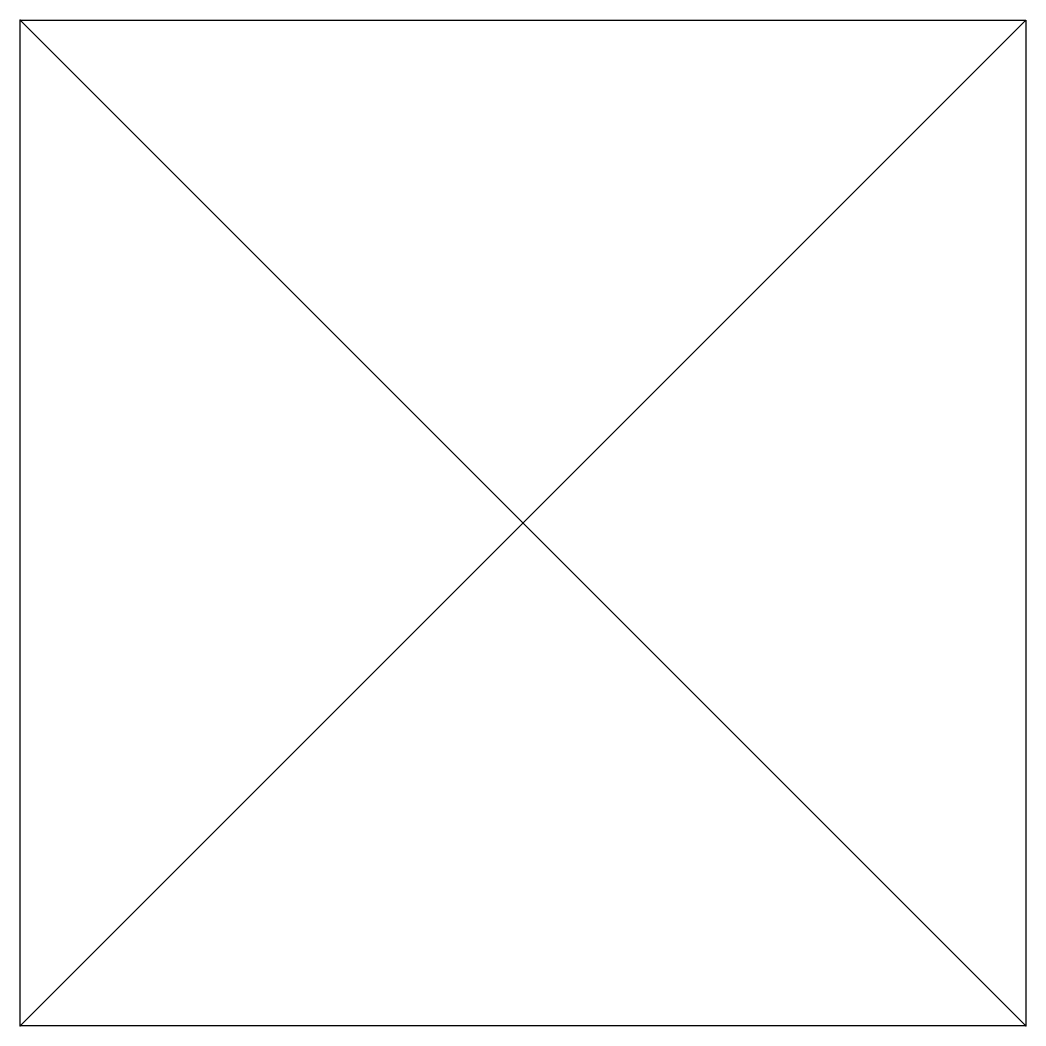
# Model space of a CAD drawing. Header units: metres. Extents: x 0 to 2, y 0 to 2.
import ezdxf

# ---------------------------------------------------------------- set-up
doc = ezdxf.new("R2010")
doc.units = ezdxf.units.M
doc.layers.add('elements_default', color=7, linetype='Continuous', true_color=0x000000)
doc.layers.add('nodes_0.0_-1.0_False_False', color=4, linetype='Continuous', lineweight=25, true_color=0x00ffff)
doc.layers.add('nodes_0.0_0.0_True_True', color=1, linetype='Continuous', lineweight=25, true_color=0xff0000)

msp = doc.modelspace()

# ---------------------------------------------------------------- linework, layer by layer
at = {"layer": 'elements_default'}
for p, q in [((0, 0), (0, 2)), ((0, 2), (2, 2)), ((0, 0), (2, 2)), ((0, 2), (2, 0)), ((2, 2), (2, 0)), ((2, 0), (0, 0))]:
    msp.add_line(p, q, dxfattribs=at)
at = {"layer": 'nodes_0.0_-1.0_False_False'}
msp.add_point((2, 0), dxfattribs=at)
at = {"layer": 'nodes_0.0_0.0_True_True'}
for p in [(0, 2), (0, 0)]:
    msp.add_point(p, dxfattribs=at)

doc.saveas('drawing.dxf')
